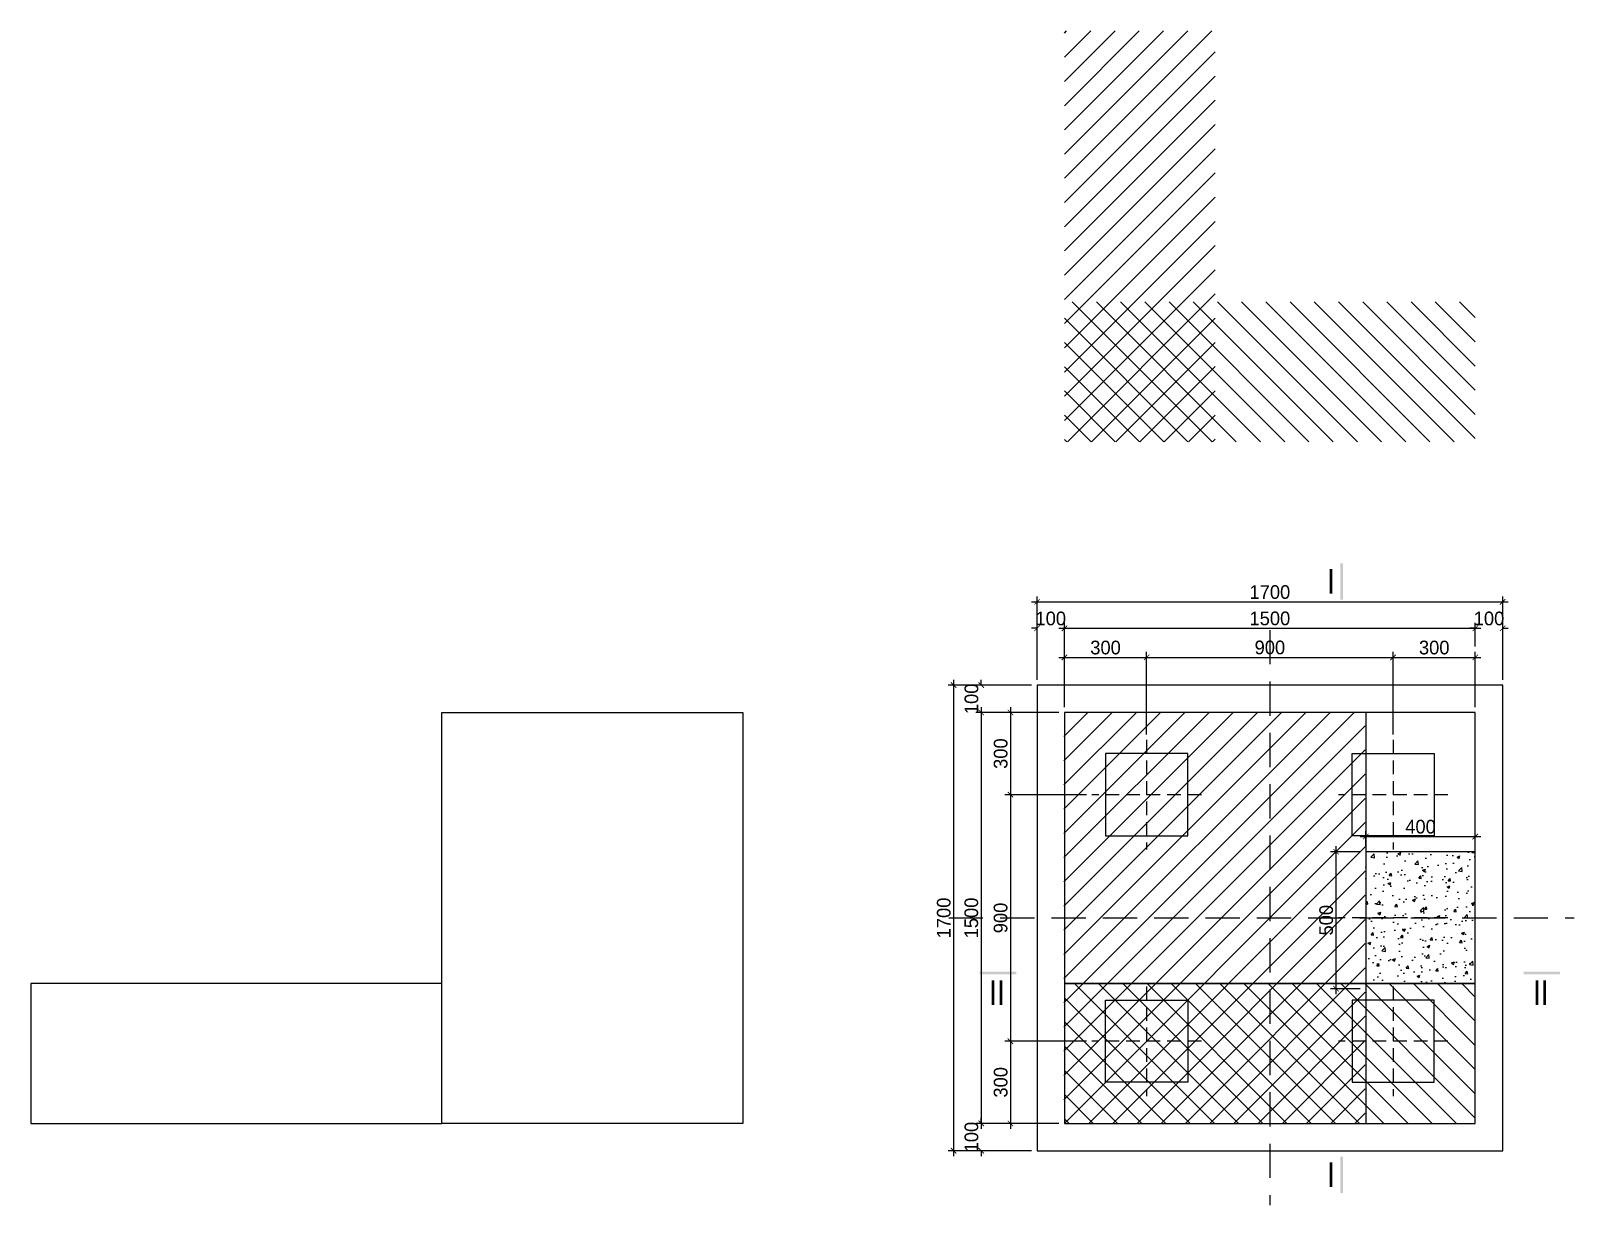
# Model space of a CAD drawing. Extents: x 394 to 18449, y -3793 to 677.
# Drawn here: x 7755 to 8319, y -2156 to -1728 of the extents above; entities that cross this region are included whole.
import ezdxf

# ---------------------------------------------------------------- set-up
doc = ezdxf.new("R2010")
doc.units = 0
doc.header["$MEASUREMENT"] = 0
doc.linetypes.add('CENTER2', pattern=[1.125, 0.75, -0.125, 0.125, -0.125])
doc.linetypes.add('HIDDEN', pattern=[0.375, 0.25, -0.125])
doc.layers.get('0').update_dxf_attribs({"linetype": 'CONTINUOUS'})
doc.layers.get('DEFPOINTS').update_dxf_attribs({"linetype": 'CONTINUOUS'})
for name, color, linetype in [('DUT', 7, 'CENTER2'), ('TEXT', 7, 'CONTINUOUS'), ('TUONG', 7, 'CONTINUOUS')]:
    doc.layers.add(name, color=color, linetype=linetype)
doc.styles.add('DIM-NEW', font='VHELVCN.TTF')
doc.styles.add('T2', font='VTIMESN.TTF')
doc.dimstyles.new('TL10', dxfattribs={"dimtxt": 5, "dimasz": 2, "dimexe": 2, "dimexo": 2, "dimgap": 1, "dimtad": 1, "dimdec": 0, "dimlfac": 10, "dimzin": 0, "dimdsep": 46, "dimtxsty": 'T2', "dimblk": 'ARCHTICK', "dimcen": 2.5, "dimdle": 2, "dimclrd": 1, "dimclre": 1, "dimclrt": 2, "dimadec": 0, "dimazin": 0, "dimtfac": 1, "dimtdec": 0, "dimtix": 1, "dimtofl": 0, "dimtmove": 0, "dimatfit": 0, "dimldrblk": 'ARCHTICK', "dimfxl": 0, "dimtolj": 1, "dimtzin": 0, "dimlwd": -1, "dimlwe": -1, "dimarcsym": 0})

# ---------------------------------------------------------------- blocks, each defined once
blk = doc.blocks.new('_ARCHTICK')
at = {"color": 0, "linetype": 'ByBlock', "const_width": 0.15}
blk.add_lwpolyline([(-0.5, -0.5), (0.5, 0.5)], dxfattribs=at)
blk = doc.blocks.new('*D180')
at = {"layer": 'DEFPOINTS', "color": 0}
for p in [(8282.64, -2021.88), (8242.64, -2027.44), (8282.64, -2027.44)]:
    blk.add_point(p, dxfattribs=at)
at = {"layer": 'TUONG', "color": 1}
for p, q in [((8240.64, -2021.88), (8284.64, -2021.88)), ((8242.64, -2025.44), (8242.64, -2019.88)), ((8282.64, -2025.44), (8282.64, -2019.88))]:
    blk.add_line(p, q, dxfattribs=at)
at = {"layer": 'TUONG', "color": 1, "xscale": 2, "yscale": 2, "zscale": 2, "rotation": 180}
blk.add_blockref('_ARCHTICK', (8242.64, -2021.88), dxfattribs=at)
at = {"layer": 'TUONG', "color": 1, "xscale": 2, "yscale": 2, "zscale": 2}
blk.add_blockref('_ARCHTICK', (8282.64, -2021.88), dxfattribs=at)
at = {"layer": 'TUONG', "color": 2, "insert": (8262.64, -2018.32), "char_height": 5, "attachment_point": 5, "style": 'T2'}
blk.add_mtext('\\A1;400', dxfattribs=at)
blk = doc.blocks.new('*D178')
at = {"layer": 'DEFPOINTS', "color": 0}
for p in [(8162.64, -1956.48), (8132.64, -1976.62), (8162.64, -1986.62)]:
    blk.add_point(p, dxfattribs=at)
at = {"layer": 'TUONG', "color": 1}
for p, q in [((8132.64, -1974.62), (8132.64, -1954.48)), ((8162.64, -1984.62), (8162.64, -1954.48)), ((8130.64, -1956.48), (8164.64, -1956.48))]:
    blk.add_line(p, q, dxfattribs=at)
at = {"layer": 'TUONG', "color": 1, "xscale": 2, "yscale": 2, "zscale": 2, "rotation": 180}
blk.add_blockref('_ARCHTICK', (8132.64, -1956.48), dxfattribs=at)
at = {"layer": 'TUONG', "color": 1, "xscale": 2, "yscale": 2, "zscale": 2}
blk.add_blockref('_ARCHTICK', (8162.64, -1956.48), dxfattribs=at)
at = {"layer": 'TUONG', "color": 2, "insert": (8147.64, -1952.92), "char_height": 5, "attachment_point": 5, "style": 'T2'}
blk.add_mtext('\\A1;300', dxfattribs=at)
blk = doc.blocks.new('*D177')
at = {"layer": 'DEFPOINTS', "color": 0}
for p in [(8252.64, -1956.48), (8162.64, -1986.62), (8252.64, -1986.62)]:
    blk.add_point(p, dxfattribs=at)
at = {"layer": 'TUONG', "color": 1}
for p, q in [((8162.64, -1984.62), (8162.64, -1954.48)), ((8252.64, -1984.62), (8252.64, -1954.48)), ((8160.64, -1956.48), (8254.64, -1956.48))]:
    blk.add_line(p, q, dxfattribs=at)
at = {"layer": 'TUONG', "color": 1, "xscale": 2, "yscale": 2, "zscale": 2, "rotation": 180}
blk.add_blockref('_ARCHTICK', (8162.64, -1956.48), dxfattribs=at)
at = {"layer": 'TUONG', "color": 1, "xscale": 2, "yscale": 2, "zscale": 2}
blk.add_blockref('_ARCHTICK', (8252.64, -1956.48), dxfattribs=at)
at = {"layer": 'TUONG', "color": 2, "insert": (8207.64, -1952.89), "char_height": 5, "attachment_point": 5, "style": 'T2'}
blk.add_mtext('\\A1;900', dxfattribs=at)
blk = doc.blocks.new('*D176')
at = {"layer": 'DEFPOINTS', "color": 0}
for p in [(8282.64, -1956.48), (8282.64, -1976.62), (8252.64, -1986.62)]:
    blk.add_point(p, dxfattribs=at)
at = {"layer": 'TUONG', "color": 1}
for p, q in [((8252.64, -1984.62), (8252.64, -1954.48)), ((8282.64, -1974.62), (8282.64, -1954.48)), ((8250.64, -1956.48), (8284.64, -1956.48))]:
    blk.add_line(p, q, dxfattribs=at)
at = {"layer": 'TUONG', "color": 1, "xscale": 2, "yscale": 2, "zscale": 2, "rotation": 180}
blk.add_blockref('_ARCHTICK', (8252.64, -1956.48), dxfattribs=at)
at = {"layer": 'TUONG', "color": 1, "xscale": 2, "yscale": 2, "zscale": 2}
blk.add_blockref('_ARCHTICK', (8282.64, -1956.48), dxfattribs=at)
at = {"layer": 'TUONG', "color": 2, "insert": (8267.64, -1952.92), "char_height": 5, "attachment_point": 5, "style": 'T2'}
blk.add_mtext('\\A1;300', dxfattribs=at)
blk = doc.blocks.new('*D175')
at = {"layer": 'DEFPOINTS', "color": 0}
for p in [(8132.64, -1945.87), (8122.64, -1966.62), (8132.64, -1974.62)]:
    blk.add_point(p, dxfattribs=at)
at = {"layer": 'TUONG', "color": 1}
for p, q in [((8122.64, -1964.62), (8122.64, -1943.87)), ((8132.64, -1972.62), (8132.64, -1943.87)), ((8122.64, -1945.87), (8120.64, -1945.87)), ((8132.64, -1945.87), (8134.64, -1945.87))]:
    blk.add_line(p, q, dxfattribs=at)
at = {"layer": 'TUONG', "color": 1, "xscale": 2, "yscale": 2, "zscale": 2}
blk.add_blockref('_ARCHTICK', (8122.64, -1945.87), dxfattribs=at)
at = {"layer": 'TUONG', "color": 1, "xscale": 2, "yscale": 2, "zscale": 2, "rotation": 180}
blk.add_blockref('_ARCHTICK', (8132.64, -1945.87), dxfattribs=at)
at = {"layer": 'TUONG', "color": 2, "insert": (8127.64, -1942.31), "char_height": 5, "attachment_point": 5, "style": 'T2'}
blk.add_mtext('\\A1;100', dxfattribs=at)
blk = doc.blocks.new('*D174')
at = {"layer": 'DEFPOINTS', "color": 0}
for p in [(8282.64, -1945.87), (8282.64, -1954.48), (8132.64, -1974.62)]:
    blk.add_point(p, dxfattribs=at)
at = {"layer": 'TUONG', "color": 1}
for p, q in [((8132.64, -1972.62), (8132.64, -1943.87)), ((8282.64, -1952.48), (8282.64, -1943.87)), ((8130.64, -1945.87), (8284.64, -1945.87))]:
    blk.add_line(p, q, dxfattribs=at)
at = {"layer": 'TUONG', "color": 1, "xscale": 2, "yscale": 2, "zscale": 2, "rotation": 180}
blk.add_blockref('_ARCHTICK', (8132.64, -1945.87), dxfattribs=at)
at = {"layer": 'TUONG', "color": 1, "xscale": 2, "yscale": 2, "zscale": 2}
blk.add_blockref('_ARCHTICK', (8282.64, -1945.87), dxfattribs=at)
at = {"layer": 'TUONG', "color": 2, "insert": (8207.64, -1942.27), "char_height": 5, "attachment_point": 5, "style": 'T2'}
blk.add_mtext('\\A1;1500', dxfattribs=at)
blk = doc.blocks.new('*D173')
at = {"layer": 'DEFPOINTS', "color": 0}
for p in [(8292.64, -1945.87), (8282.64, -1954.48), (8292.64, -1966.62)]:
    blk.add_point(p, dxfattribs=at)
at = {"layer": 'TUONG', "color": 1}
for p, q in [((8282.64, -1952.48), (8282.64, -1943.87)), ((8292.64, -1964.62), (8292.64, -1943.87)), ((8282.64, -1945.87), (8280.64, -1945.87)), ((8292.64, -1945.87), (8294.64, -1945.87))]:
    blk.add_line(p, q, dxfattribs=at)
at = {"layer": 'TUONG', "color": 1, "xscale": 2, "yscale": 2, "zscale": 2}
blk.add_blockref('_ARCHTICK', (8282.64, -1945.87), dxfattribs=at)
at = {"layer": 'TUONG', "color": 1, "xscale": 2, "yscale": 2, "zscale": 2, "rotation": 180}
blk.add_blockref('_ARCHTICK', (8292.64, -1945.87), dxfattribs=at)
at = {"layer": 'TUONG', "color": 2, "insert": (8287.64, -1942.31), "char_height": 5, "attachment_point": 5, "style": 'T2'}
blk.add_mtext('\\A1;100', dxfattribs=at)
blk = doc.blocks.new('*D172')
at = {"layer": 'DEFPOINTS', "color": 0}
for p in [(8292.64, -1936.22), (8122.64, -1945.87), (8292.64, -1945.87)]:
    blk.add_point(p, dxfattribs=at)
at = {"layer": 'TUONG', "color": 1}
for p, q in [((8120.64, -1936.22), (8294.64, -1936.22)), ((8122.64, -1943.87), (8122.64, -1934.22)), ((8292.64, -1943.87), (8292.64, -1934.22))]:
    blk.add_line(p, q, dxfattribs=at)
at = {"layer": 'TUONG', "color": 1, "xscale": 2, "yscale": 2, "zscale": 2, "rotation": 180}
blk.add_blockref('_ARCHTICK', (8122.64, -1936.22), dxfattribs=at)
at = {"layer": 'TUONG', "color": 1, "xscale": 2, "yscale": 2, "zscale": 2}
blk.add_blockref('_ARCHTICK', (8292.64, -1936.22), dxfattribs=at)
at = {"layer": 'TUONG', "color": 2, "insert": (8207.64, -1932.66), "char_height": 5, "attachment_point": 5, "style": 'T2'}
blk.add_mtext('\\A1;1700', dxfattribs=at)
blk = doc.blocks.new('*D171')
at = {"layer": 'DEFPOINTS', "color": 0}
for p in [(8132.64, -1976.62), (8112.93, -2006.62), (8142.64, -2006.62)]:
    blk.add_point(p, dxfattribs=at)
at = {"layer": 'TUONG', "color": 1}
for p, q in [((8130.64, -1976.62), (8110.93, -1976.62)), ((8112.93, -1974.62), (8112.93, -2008.62)), ((8140.64, -2006.62), (8110.93, -2006.62))]:
    blk.add_line(p, q, dxfattribs=at)
at = {"layer": 'TUONG', "color": 1, "xscale": 2, "yscale": 2, "zscale": 2}
for p, rotation in [((8112.93, -1976.62), 90), ((8112.93, -2006.62), 270)]:
    blk.add_blockref('_ARCHTICK', p, dxfattribs=dict(at, rotation=rotation))
at = {"layer": 'TUONG', "color": 2, "insert": (8109.37, -1991.62), "char_height": 5, "attachment_point": 5, "rotation": 90, "style": 'T2'}
blk.add_mtext('\\A1;300', dxfattribs=at)
blk = doc.blocks.new('*D170')
at = {"layer": 'DEFPOINTS', "color": 0}
for p in [(8142.64, -2006.62), (8112.93, -2096.62), (8142.64, -2096.62)]:
    blk.add_point(p, dxfattribs=at)
at = {"layer": 'TUONG', "color": 1}
for p, q in [((8112.93, -2004.62), (8112.93, -2098.62)), ((8140.64, -2006.62), (8110.93, -2006.62)), ((8140.64, -2096.62), (8110.93, -2096.62))]:
    blk.add_line(p, q, dxfattribs=at)
at = {"layer": 'TUONG', "color": 1, "xscale": 2, "yscale": 2, "zscale": 2}
for p, rotation in [((8112.93, -2006.62), 90), ((8112.93, -2096.62), 270)]:
    blk.add_blockref('_ARCHTICK', p, dxfattribs=dict(at, rotation=rotation))
at = {"layer": 'TUONG', "color": 2, "insert": (8109.34, -2051.62), "char_height": 5, "attachment_point": 5, "rotation": 90, "style": 'T2'}
blk.add_mtext('\\A1;900', dxfattribs=at)
blk = doc.blocks.new('*D168')
at = {"layer": 'DEFPOINTS', "color": 0}
for p in [(8142.64, -2096.62), (8112.93, -2126.62), (8132.64, -2126.62)]:
    blk.add_point(p, dxfattribs=at)
at = {"layer": 'TUONG', "color": 1}
for p, q in [((8112.93, -2094.62), (8112.93, -2128.62)), ((8140.64, -2096.62), (8110.93, -2096.62)), ((8130.64, -2126.62), (8110.93, -2126.62))]:
    blk.add_line(p, q, dxfattribs=at)
at = {"layer": 'TUONG', "color": 1, "xscale": 2, "yscale": 2, "zscale": 2}
for p, rotation in [((8112.93, -2096.62), 90), ((8112.93, -2126.62), 270)]:
    blk.add_blockref('_ARCHTICK', p, dxfattribs=dict(at, rotation=rotation))
at = {"layer": 'TUONG', "color": 2, "insert": (8109.37, -2111.62), "char_height": 5, "attachment_point": 5, "rotation": 90, "style": 'T2'}
blk.add_mtext('\\A1;300', dxfattribs=at)
blk = doc.blocks.new('*D167')
at = {"layer": 'DEFPOINTS', "color": 0}
for p in [(8122.64, -1966.62), (8102.26, -1976.62), (8122.64, -1976.62)]:
    blk.add_point(p, dxfattribs=at)
at = {"layer": 'TUONG', "color": 1}
for p, q in [((8102.26, -1966.62), (8102.26, -1964.62)), ((8120.64, -1966.62), (8100.26, -1966.62)), ((8120.64, -1976.62), (8100.26, -1976.62)), ((8102.26, -1976.62), (8102.26, -1978.62))]:
    blk.add_line(p, q, dxfattribs=at)
at = {"layer": 'TUONG', "color": 1, "xscale": 2, "yscale": 2, "zscale": 2}
for p, rotation in [((8102.26, -1966.62), 270), ((8102.26, -1976.62), 90)]:
    blk.add_blockref('_ARCHTICK', p, dxfattribs=dict(at, rotation=rotation))
at = {"layer": 'TUONG', "color": 2, "insert": (8098.7, -1971.62), "char_height": 5, "attachment_point": 5, "rotation": 90, "style": 'T2'}
blk.add_mtext('\\A1;100', dxfattribs=at)
blk = doc.blocks.new('*D166')
at = {"layer": 'DEFPOINTS', "color": 0}
for p in [(8110.93, -2126.62), (8102.26, -2136.62), (8122.64, -2136.62)]:
    blk.add_point(p, dxfattribs=at)
at = {"layer": 'TUONG', "color": 1}
for p, q in [((8108.93, -2126.62), (8100.26, -2126.62)), ((8102.26, -2126.62), (8102.26, -2124.62)), ((8120.64, -2136.62), (8100.26, -2136.62)), ((8102.26, -2136.62), (8102.26, -2138.62))]:
    blk.add_line(p, q, dxfattribs=at)
at = {"layer": 'TUONG', "color": 1, "xscale": 2, "yscale": 2, "zscale": 2}
for p, rotation in [((8102.26, -2126.62), 270), ((8102.26, -2136.62), 90)]:
    blk.add_blockref('_ARCHTICK', p, dxfattribs=dict(at, rotation=rotation))
at = {"layer": 'TUONG', "color": 2, "insert": (8098.7, -2131.62), "char_height": 5, "attachment_point": 5, "rotation": 90, "style": 'T2'}
blk.add_mtext('\\A1;100', dxfattribs=at)
blk = doc.blocks.new('*D165')
at = {"layer": 'DEFPOINTS', "color": 0}
for p in [(8102.26, -1966.62), (8092.16, -2136.62), (8102.26, -2136.62)]:
    blk.add_point(p, dxfattribs=at)
at = {"layer": 'TUONG', "color": 1}
for p, q in [((8092.16, -1964.62), (8092.16, -2138.62)), ((8100.26, -1966.62), (8090.16, -1966.62)), ((8100.26, -2136.62), (8090.16, -2136.62))]:
    blk.add_line(p, q, dxfattribs=at)
at = {"layer": 'TUONG', "color": 1, "xscale": 2, "yscale": 2, "zscale": 2}
for p, rotation in [((8092.16, -1966.62), 90), ((8092.16, -2136.62), 270)]:
    blk.add_blockref('_ARCHTICK', p, dxfattribs=dict(at, rotation=rotation))
at = {"layer": 'TUONG', "color": 2, "insert": (8088.6, -2051.62), "char_height": 5, "attachment_point": 5, "rotation": 90, "style": 'T2'}
blk.add_mtext('\\A1;1700', dxfattribs=at)
blk = doc.blocks.new('*D164')
at = {"layer": 'DEFPOINTS', "color": 0}
for p in [(8112.93, -1976.62), (8102.26, -2126.62), (8112.93, -2126.62)]:
    blk.add_point(p, dxfattribs=at)
at = {"layer": 'TUONG', "color": 1}
for p, q in [((8110.93, -1976.62), (8100.26, -1976.62)), ((8102.26, -1974.62), (8102.26, -2128.62)), ((8110.93, -2126.62), (8100.26, -2126.62))]:
    blk.add_line(p, q, dxfattribs=at)
at = {"layer": 'TUONG', "color": 1, "xscale": 2, "yscale": 2, "zscale": 2}
for p, rotation in [((8102.26, -1976.62), 90), ((8102.26, -2126.62), 270)]:
    blk.add_blockref('_ARCHTICK', p, dxfattribs=dict(at, rotation=rotation))
at = {"layer": 'TUONG', "color": 2, "insert": (8098.66, -2051.62), "char_height": 5, "attachment_point": 5, "rotation": 90, "style": 'T2'}
blk.add_mtext('\\A1;1500', dxfattribs=at)
blk = doc.blocks.new('*D259')
at = {"layer": 'DEFPOINTS', "color": 0}
for p in [(8231.82, -2027.44), (8242.64, -2027.44), (8242.64, -2077.44)]:
    blk.add_point(p, dxfattribs=at)
at = {"layer": 'TUONG', "color": 1}
for p, q in [((8240.64, -2027.44), (8229.82, -2027.44)), ((8231.82, -2079.44), (8231.82, -2025.44)), ((8240.64, -2077.44), (8229.82, -2077.44))]:
    blk.add_line(p, q, dxfattribs=at)
at = {"layer": 'TUONG', "color": 1, "xscale": 2, "yscale": 2, "zscale": 2}
for p, rotation in [((8231.82, -2027.44), 90), ((8231.82, -2077.44), 270)]:
    blk.add_blockref('_ARCHTICK', p, dxfattribs=dict(at, rotation=rotation))
at = {"layer": 'TUONG', "color": 2, "insert": (8228.22, -2052.44), "char_height": 5, "attachment_point": 5, "rotation": 90, "style": 'T2'}
blk.add_mtext('\\A1;500', dxfattribs=at)

msp = doc.modelspace()

# ---------------------------------------------------------------- hatches: boundary and pattern name
at = {"layer": 'TUONG'}
h = msp.add_hatch(dxfattribs=at)
h.set_pattern_fill('ANSI31', color=256, scale=50, style=0)
h.set_pattern_definition([(45, (-443.5, 248.8686), (-4.4194174, 4.4194174), [])])
h.paths.add_polyline_path([(8187.645, -1727.754), (8132.645, -1727.754), (8132.645, -1877.754), (8187.645, -1877.754), (8187.645, -1826.668)])
h = msp.add_hatch(dxfattribs=at)
h.set_pattern_fill('ANSI31', color=256, scale=50, angle=90, style=0)
h.set_pattern_definition([(135, (-498.5, 248.8686), (-4.4194174, -4.4194174), [])])
h.paths.add_polyline_path([(8132.645, -1826.668), (8132.645, -1877.754), (8282.645, -1877.754), (8282.645, -1826.668)])
h = msp.add_hatch(dxfattribs=at)
h.set_pattern_fill('ANSI31', color=256, scale=50, style=0)
h.set_pattern_definition([(45, (227.1904, -1e-12), (-4.4194174, 4.4194174), [])])
h.paths.add_polyline_path([(8132.467, -2126.623), (8242.467, -2126.623), (8242.467, -1976.623), (8132.467, -1976.623)])
h = msp.add_hatch(dxfattribs=at)
h.set_pattern_fill('AR-CONC', color=9, scale=1.5, style=0)
h.set_pattern_definition([(50, (436.5, -586.5), (10.758903, -0.941282), [1.125, -12.375]), (355, (436.5, -586.5), (-2.08127, 11.282882), [0.9, -9.9]), (100.4514, (437.397, -586.578), (8.677641, 10.341593), [0.956103, -10.517132]), (46.1842, (436.5, -583.5), (16.008616, -2.482785), [1.6875, -18.5625]), (96.6356, (437.834, -583.707), (14.01994, 14.611768), [1.434154, -15.775695]), (351.1842, (436.5, -583.5), (14.01993, 14.61178), [1.35, -14.85]), (21, (438, -584.25), (8.953606, -6.039283), [1.125, -12.375]), (326, (438, -584.25), (3.64973, 10.87725), [0.9, -9.9]), (71.4514, (438.746, -584.753), (12.60334, 4.837957), [0.956103, -10.517132]), (37.5, (436.5, -586.5), (0.1823978, 4.9934078), [0, -9.78, 0, -10.05, 0, -9.9375]), (7.5, (436.5, -586.5), (3.946043, 5.9161757), [0, -5.73, 0, -9.555, 0, -3.7875]), (327.5, (433.155, -586.5), (8.0073365, -0.338323), [0, -3.75, 0, -11.7, 0, -15.525]), (317.5, (431.655, -586.5), (8.7477925, 1.501575), [0, -4.875, 0, -7.77, 0, -11.025])])
h.paths.add_polyline_path([(8262.645, -2051.623), (8282.645, -2051.623), (8282.645, -2027.437), (8262.645, -2027.437)])
h.paths.add_polyline_path([(8262.645, -2027.437), (8242.645, -2027.437), (8242.645, -2051.623), (8262.645, -2051.623)])
h.paths.add_polyline_path([(8262.645, -2051.623), (8242.645, -2051.623), (8242.645, -2075.536), (8262.645, -2075.536)])
h.paths.add_polyline_path([(8262.645, -2075.536), (8282.645, -2075.536), (8282.645, -2051.623), (8262.645, -2051.623)])
h = msp.add_hatch(dxfattribs=at)
h.set_pattern_fill('ANSI31', color=256, scale=50, angle=90, style=0)
h.set_pattern_definition([(135, (377.368, -1e-12), (-4.4194174, -4.4194174), [])])
h.paths.add_polyline_path([(8282.645, -2075.536), (8132.645, -2075.536), (8132.645, -2126.623), (8282.645, -2126.623)])

# ---------------------------------------------------------------- linework, layer by layer
at = {"layer": 'DUT', "color": 9, "linetype": 'HIDDEN', "ltscale": 50}
for p, q in [((8207.645, -1946.517), (8207.645, -2156.457)), ((8090.4, -2051.623), (8318.726, -2051.623))]:
    msp.add_line(p, q, dxfattribs=at)
at = {"layer": 'DUT', "color": 9, "linetype": 'HIDDEN', "ltscale": 20}
for p, q in [((8162.645, -1986.623), (8162.645, -2026.623)), ((8252.645, -1986.623), (8252.645, -2026.623)), ((8182.645, -2006.623), (8142.645, -2006.623)), ((8272.645, -2006.623), (8232.645, -2006.623)), ((8272.645, -2051.623), (8232.645, -2051.623)), ((8162.645, -2076.623), (8162.645, -2116.623)), ((8252.645, -2076.623), (8252.645, -2116.623)), ((8182.645, -2096.623), (8142.645, -2096.623)), ((8272.645, -2096.623), (8232.645, -2096.623))]:
    msp.add_line(p, q, dxfattribs=at)
at = {"layer": 'TEXT', "ltscale": 10}
for points in [[(8234.385, -1922.145), (8233.335, -1922.145), (8234.385, -1935.449), (8233.335, -1935.449)], [(8115.018, -2072.214), (8115.018, -2071.164), (8101.713, -2072.214), (8101.713, -2071.164)], [(8313.561, -2072.214), (8313.561, -2071.164), (8300.257, -2072.214), (8300.257, -2071.164)], [(8234.385, -2138.762), (8233.335, -2138.762), (8234.385, -2152.067), (8233.335, -2152.067)]]:
    msp.add_trace(points, dxfattribs=at)
at = {"layer": 'TUONG'}
for p, q in [((8242.645, -1976.623), (8242.645, -2126.623)), ((8132.645, -2075.536), (8282.645, -2075.536))]:
    msp.add_line(p, q, dxfattribs=at)
for points in [[(8122.645, -2136.623), (8292.645, -2136.623), (8292.645, -1966.623), (8122.645, -1966.623)], [(8015.277, -2126.623), (7905.277, -2126.623), (7905.277, -1976.623), (8015.277, -1976.623)], [(8132.645, -2126.623), (8282.645, -2126.623), (8282.645, -1976.623), (8132.645, -1976.623)], [(8147.645, -2021.623), (8177.645, -2021.623), (8177.645, -1991.623), (8147.645, -1991.623)], [(8267.645, -2021.623), (8237.645, -2021.623), (8237.645, -1991.623), (8267.645, -1991.623)], [(8242.645, -2075.536), (8282.645, -2075.536), (8282.645, -2027.437), (8242.645, -2027.437)], [(7755.277, -2126.623), (7905.277, -2126.623), (7905.277, -2075.536), (7755.277, -2075.536)], [(8282.645, -2075.536), (8132.645, -2075.536), (8132.645, -2126.623), (8282.645, -2126.623)], [(8147.645, -2081.623), (8177.645, -2081.623), (8177.645, -2111.623), (8147.645, -2111.623)], [(8267.645, -2081.623), (8237.645, -2081.623), (8237.645, -2111.623), (8267.645, -2111.623)]]:
    msp.add_lwpolyline(points, close=True, dxfattribs=at)

# ---------------------------------------------------------------- texts
at = {"layer": 'TEXT', "ltscale": 10, "style": 'DIM-NEW'}
for s, p in [('I', (8228.533, -1933.229)), ('II', (8105.146, -2083.435)), ('II', (8303.689, -2083.435)), ('I', (8228.533, -2149.847))]:
    msp.add_text(s, height=9, dxfattribs=at).set_placement(p)

# ---------------------------------------------------------------- dimensions: what is measured, and where the dimension line sits
at = {"layer": 'TUONG'}
for base, p1, p2, picture, middle in [((8292.645, -1936.221), (8122.645, -1945.87), (8292.645, -1945.87), '*D172', (8207.645, -1932.661)), ((8132.645, -1945.87), (8122.645, -1966.623), (8132.645, -1974.623), '*D175', (8127.645, -1942.311)), ((8162.645, -1956.478), (8132.645, -1976.623), (8162.645, -1986.623), '*D178', (8147.645, -1952.919)), ((8282.645, -2021.876), (8242.645, -2027.437), (8282.645, -2027.437), '*D180', (8262.645, -2018.316))]:
    dim = msp.add_linear_dim(base=base, p1=p1, p2=p2, dimstyle='TL10', dxfattribs=at)
    dim.commit()
    dim.dimension.update_dxf_attribs({"geometry": picture, "text_midpoint": middle})
for base, p1, p2, picture, middle in [((8282.645, -1945.87), (8132.645, -1974.623), (8282.645, -1954.478), '*D174', (8207.645, -1942.27)), ((8292.645, -1945.87), (8282.645, -1954.478), (8292.645, -1966.623), '*D173', (8287.645, -1942.311)), ((8252.645, -1956.478), (8162.645, -1986.623), (8252.645, -1986.623), '*D177', (8207.645, -1952.889)), ((8282.645, -1956.478), (8252.645, -1986.623), (8282.645, -1976.623), '*D176', (8267.645, -1952.919))]:
    dim = msp.add_linear_dim(base=base, p1=p1, p2=p2, dimstyle='TL10', override={"dimtmove": 1}, dxfattribs=at)
    dim.commit()
    dim.dimension.update_dxf_attribs({"geometry": picture, "text_midpoint": middle})
for base, p1, p2, picture, middle in [((8092.156, -2136.623), (8102.257, -1966.623), (8102.257, -2136.623), '*D165', (8088.597, -2051.623)), ((8102.257, -1976.623), (8122.645, -1966.623), (8122.645, -1976.623), '*D167', (8098.698, -1971.623)), ((8102.257, -2126.623), (8112.934, -1976.623), (8112.934, -2126.623), '*D164', (8098.657, -2051.623)), ((8112.934, -2006.623), (8132.645, -1976.623), (8142.645, -2006.623), '*D171', (8109.374, -1991.623)), ((8231.823, -2027.437), (8242.645, -2077.437), (8242.645, -2027.437), '*D259', (8228.223, -2052.437))]:
    dim = msp.add_linear_dim(base=base, p1=p1, p2=p2, angle=90, dimstyle='TL10', dxfattribs=at)
    dim.commit()
    dim.dimension.update_dxf_attribs({"geometry": picture, "text_midpoint": middle})
for base, p1, p2, picture, middle in [((8112.934, -2096.623), (8142.645, -2006.623), (8142.645, -2096.623), '*D170', (8109.345, -2051.623)), ((8112.934, -2126.623), (8142.645, -2096.623), (8132.645, -2126.623), '*D168', (8109.374, -2111.623)), ((8102.257, -2136.623), (8110.934, -2126.623), (8122.645, -2136.623), '*D166', (8098.698, -2131.623))]:
    dim = msp.add_linear_dim(base=base, p1=p1, p2=p2, angle=90, dimstyle='TL10', override={"dimtmove": 1}, dxfattribs=at)
    dim.commit()
    dim.dimension.update_dxf_attribs({"geometry": picture, "text_midpoint": middle})

doc.saveas('drawing.dxf')
